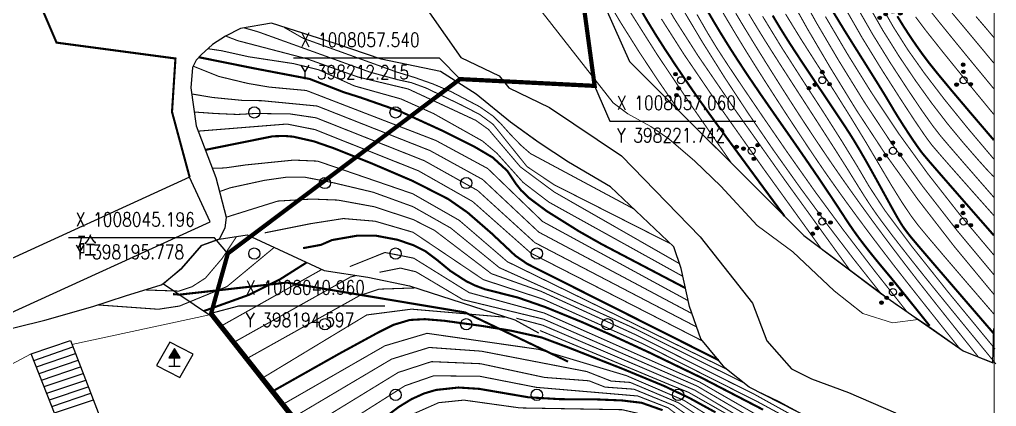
# Model space of a CAD drawing. Extents: x 396500 to 398250, y 1005980 to 1008200.
# Drawn here: x 398181 to 398250.2, y 1008034.4 to 1008061.8 of the extents above; entities that cross this region are included whole.
import ezdxf
from ezdxf.enums import TextEntityAlignment as Align

# ---------------------------------------------------------------- set-up
doc = ezdxf.new("R2010")
doc.units = 0
doc.header["$LTSCALE"] = 0.5
doc.linetypes.add('X3', pattern=[5, 4, -1])
doc.layers.get('0').update_dxf_attribs({"linetype": 'CONTINUOUS'})
doc.layers.add('ASSIST', color=7, linetype='CONTINUOUS', plot=False)
for name, color, linetype in [('DGX', 2, 'CONTINUOUS'), ('DLDW', 11, 'CONTINUOUS'), ('DLSS', 4, 'CONTINUOUS'), ('DMTZ', 3, 'CONTINUOUS'), ('JMD', 6, 'CONTINUOUS'), ('ZBTZ', 3, 'CONTINUOUS'), ('用地红线', 1, 'CONTINUOUS')]:
    doc.layers.add(name, color=color, linetype=linetype)
doc.layers.add('绘图层', color=6, linetype='CONTINUOUS', lineweight=5)
doc.styles.add('HZ', font='rs.shx', dxfattribs={"width": 0.8, "bigfont": 'hztxt.shx'})
doc.styles.add('细等线体', font='长等线体_0.TTF', dxfattribs={"width": 0.8})
doc.linetypes.add('10421', pattern='A,2,[150,AAA.SHX,S=1,R=0,X=0,Y=1],1e-11', length=2)
doc.linetypes.add('10422', pattern='A,2,[150,AAA.SHX,S=1,R=0,X=0,Y=1],2,[177,AAA.SHX,S=1,R=0,X=0,Y=0.8],1e-09', length=4)
doc.linetypes.add('1161', pattern='A,0,[149,AAA.SHX,S=0.15,R=0,X=0,Y=0],-1.6', length=1.6)
doc.linetypes.add('443', pattern='A,5,[169,AAA.SHX,S=0.83,R=0,X=0,Y=0],5', length=10)

# ---------------------------------------------------------------- blocks, each defined once
blk = doc.blocks.new('*U110')
at = {"linetype": 'Continuous'}
for points in [[(-0.25, 2.2), (-0.24, 2.12), (-0.24, 2.28)], [(-0.24, 2.28), (-0.2, 2.05), (-0.2, 2.35)], [(-0.2, 2.05), (-0.24, 2.28), (-0.24, 2.12)], [(-0.2, 2.35), (-0.15, 2), (-0.15, 2.4)], [(-0.15, 2), (-0.2, 2.35), (-0.2, 2.05)], [(-0.15, 2.4), (-0.08, 1.96), (-0.08, 2.44)], [(-0.08, 1.96), (-0.15, 2.4), (-0.15, 2)], [(-0.08, 2.44), (0, 1.95), (0, 2.45)], [(0, 1.95), (-0.08, 2.44), (-0.08, 1.96)], [(0, 2.45), (0.08, 1.96), (0.08, 2.44)], [(0.08, 1.96), (0, 2.45), (0, 1.95)], [(0.08, 2.44), (0.15, 2), (0.15, 2.4)], [(0.15, 2), (0.08, 2.44), (0.08, 1.96)], [(0.15, 2.4), (0.2, 2.05), (0.2, 2.35)], [(0.2, 2.05), (0.15, 2.4), (0.15, 2)], [(0.2, 2.35), (0.24, 2.12), (0.24, 2.28)], [(0.24, 2.12), (0.2, 2.35), (0.2, 2.05)], [(0.25, 2.2), (0.24, 2.28), (0.24, 2.12)]]:
    blk.add_solid(points, dxfattribs=at)
blk = doc.blocks.new('*U109')
at = {"linetype": 'Continuous'}
for points in [[(-0.2, 1.35), (-0.15, 1), (-0.15, 1.4)], [(-0.15, 1.4), (-0.08, 0.96), (-0.08, 1.44)], [(-0.08, 0.96), (-0.15, 1.4), (-0.15, 1)], [(-0.08, 1.44), (0, 0.95), (0, 1.45)], [(0, 0.95), (-0.08, 1.44), (-0.08, 0.96)], [(0, 1.45), (0.08, 0.96), (0.08, 1.44)], [(0.08, 0.96), (0, 1.45), (0, 0.95)], [(0.08, 1.44), (0.15, 1), (0.15, 1.4)], [(0.15, 1), (0.08, 1.44), (0.08, 0.96)], [(0.15, 1.4), (0.2, 1.05), (0.2, 1.35)], [(0.2, 1.05), (0.15, 1.4), (0.15, 1)], [(-0.25, 1.2), (-0.24, 1.12), (-0.24, 1.28)], [(-0.24, 1.28), (-0.2, 1.05), (-0.2, 1.35)], [(-0.2, 1.05), (-0.24, 1.28), (-0.24, 1.12)], [(-0.15, 1), (-0.2, 1.35), (-0.2, 1.05)], [(0.2, 1.35), (0.24, 1.12), (0.24, 1.28)], [(0.24, 1.12), (0.2, 1.35), (0.2, 1.05)], [(0.25, 1.2), (0.24, 1.28), (0.24, 1.12)]]:
    blk.add_solid(points, dxfattribs=at)
blk = doc.blocks.new('*U108')
at = {"linetype": 'Continuous'}
for points in [[(-1.25, -0.6), (-1.24, -0.68), (-1.24, -0.52)], [(-1.24, -0.52), (-1.2, -0.75), (-1.2, -0.45)], [(-1.2, -0.75), (-1.24, -0.52), (-1.24, -0.68)], [(-1.2, -0.45), (-1.15, -0.8), (-1.15, -0.4)], [(-1.15, -0.8), (-1.2, -0.45), (-1.2, -0.75)], [(-1.15, -0.4), (-1.08, -0.84), (-1.08, -0.36)], [(-1.08, -0.84), (-1.15, -0.4), (-1.15, -0.8)], [(-1.08, -0.36), (-1, -0.85), (-1, -0.35)], [(-1, -0.85), (-1.08, -0.36), (-1.08, -0.84)], [(-1, -0.35), (-0.92, -0.84), (-0.92, -0.36)], [(-0.92, -0.84), (-1, -0.35), (-1, -0.85)], [(-0.92, -0.36), (-0.85, -0.8), (-0.85, -0.4)], [(-0.85, -0.8), (-0.92, -0.36), (-0.92, -0.84)], [(-0.85, -0.4), (-0.8, -0.75), (-0.8, -0.45)], [(-0.8, -0.75), (-0.85, -0.4), (-0.85, -0.8)], [(-0.8, -0.45), (-0.76, -0.68), (-0.76, -0.52)], [(-0.76, -0.68), (-0.8, -0.45), (-0.8, -0.75)], [(-0.75, -0.6), (-0.76, -0.52), (-0.76, -0.68)]]:
    blk.add_solid(points, dxfattribs=at)
blk = doc.blocks.new('*U107')
at = {"linetype": 'Continuous'}
for points in [[(0.75, -0.6), (0.76, -0.68), (0.76, -0.52)], [(0.76, -0.52), (0.8, -0.75), (0.8, -0.45)], [(0.8, -0.75), (0.76, -0.52), (0.76, -0.68)], [(0.8, -0.45), (0.85, -0.8), (0.85, -0.4)], [(0.85, -0.8), (0.8, -0.45), (0.8, -0.75)], [(0.85, -0.4), (0.92, -0.84), (0.92, -0.36)], [(0.92, -0.84), (0.85, -0.4), (0.85, -0.8)], [(0.92, -0.36), (1, -0.85), (1, -0.35)], [(1, -0.85), (0.92, -0.36), (0.92, -0.84)], [(1, -0.35), (1.08, -0.84), (1.08, -0.36)], [(1.08, -0.84), (1, -0.35), (1, -0.85)], [(1.08, -0.36), (1.15, -0.8), (1.15, -0.4)], [(1.15, -0.8), (1.08, -0.36), (1.08, -0.84)], [(1.15, -0.4), (1.2, -0.75), (1.2, -0.45)], [(1.2, -0.75), (1.15, -0.4), (1.15, -0.8)], [(1.2, -0.45), (1.24, -0.68), (1.24, -0.52)], [(1.24, -0.68), (1.2, -0.45), (1.2, -0.75)], [(1.25, -0.6), (1.24, -0.52), (1.24, -0.68)]]:
    blk.add_solid(points, dxfattribs=at)
blk = doc.blocks.new('gc160')
for centre, radius in [((0, 2.2), 0.25), ((0, 1.2), 0.25), ((0, 0), 0.5), ((-1, -0.6), 0.25), ((1, -0.6), 0.25)]:
    blk.add_circle(centre, radius)
at = {"linetype": 'Continuous'}
for name in ['*U110', '*U109', '*U108', '*U107']:
    blk.add_blockref(name, (0, 0), dxfattribs=at)
blk = doc.blocks.new('gc326')
blk.add_circle((0, 0), 0.8)
blk = doc.blocks.new('*U117')
at = {"linetype": 'Continuous'}
for points in [[(0, 1.85), (0, 2.5), (-0.8, 1.2)], [(0, 1.85), (-0.8, 1.2), (0, 1.2)], [(0, 1.85), (0.8, 1.2), (0, 2.5)], [(0, 1.85), (0, 1.2), (0.8, 1.2)]]:
    blk.add_solid(points, dxfattribs=at)
blk = doc.blocks.new('gc025')
at = {"linetype": 'Continuous', "flags": 128}
blk.add_lwpolyline([(-0.8, 1.2), (0, 1.2), (0.8, 1.2), (0, 2.5)], close=True, dxfattribs=at)
for points in [[(-0.8, 0), (0, 0), (0.8, 0)], [(0, 0), (0, 1.2)]]:
    blk.add_lwpolyline(points, dxfattribs=at)
at = {"linetype": 'Continuous'}
blk.add_blockref('*U117', (0, 0), dxfattribs=at)

msp = doc.modelspace()

# ---------------------------------------------------------------- linework, layer by layer
at = {"layer": 'ASSIST', "linetype": '1161', "flags": 128}
for points in [[(398216.705, 1008200), (398212.651, 1008194.876), (398210.704, 1008192.98), (398209.04, 1008191.557), (398201.097, 1008184.784), (398196.587, 1008181.774), (398194.58, 1008180.802), (398187.978, 1008178.623), (398186.739, 1008177.766), (398185.526, 1008176.671), (398181.653, 1008171.569), (398180.152, 1008168.906), (398177.324, 1008166.139), (398171.417, 1008161.679), (398168.251, 1008159.176), (398160.484, 1008152.8), (398158.629, 1008151.278), (398156.078, 1008149.446), (398153.304, 1008147.532), (398151.027, 1008146.028), (398150.022, 1008145.363), (398148.582, 1008144.135), (398145.728, 1008141.519), (398144.449, 1008140.05), (398143.396, 1008138.776), (398141.09, 1008135.585), (398139.553, 1008132.764), (398138.57, 1008130.702), (398138.009, 1008129.245), (398137.855, 1008128.442), (398138.261, 1008126.37), (398139.118, 1008123.8), (398140.316, 1008122.571), (398141.629, 1008121.756), (398142.617, 1008121.535), (398144.433, 1008123.008), (398145.863, 1008118.405), (398146.667, 1008115.815), (398148.684, 1008109.323), (398148.059, 1008104.783), (398154.146, 1008101.865), (398156.766, 1008099.342), (398158.798, 1008097.643), (398160.232, 1008096.445), (398161.211, 1008095.627), (398162.435, 1008094.543), (398164.062, 1008093.083), (398172.744, 1008090.495), (398186.538, 1008086.219), (398189.009, 1008089.427), (398197.806, 1008091.264), (398207.339, 1008087.566), (398208.075, 1008081.941), (398214.2, 1008078.443), (398215.429, 1008076.239), (398216.871, 1008076.723), (398218.266, 1008077.861), (398219.14, 1008075.643), (398217.745, 1008074.505), (398216.629, 1008074.088), (398220.412, 1008067.307), (398222.536, 1008062.541), (398224.211, 1008058.784), (398226.599, 1008056.4), (398227.914, 1008055.087), (398228.297, 1008054.705), (398229.691, 1008053.313), (398230.39, 1008052.616), (398231.171, 1008051.836), (398236.561, 1008046.456), (398241.976, 1008042.394), (398244.633, 1008040.525), (398247.818, 1008038.295), (398249.935, 1008037.459), (398250, 1008039.876)], [(398250, 1008029.204), (398250, 1008029.204), (398247.439, 1008030.64), (398246.136, 1008031.353), (398245.174, 1008031.842), (398243.374, 1008032.507), (398241.734, 1008032.765), (398240.545, 1008032.871), (398238.665, 1008033.079), (398237.058, 1008033.492), (398232.685, 1008035.739), (398230.967, 1008037.1), (398229.25, 1008039.153), (398228.462, 1008041.432), (398227.865, 1008044.135), (398227.34, 1008045.656), (398222.859, 1008049.906), (398219.879, 1008051.666), (398217.808, 1008053.028), (398215.791, 1008054.496), (398213.346, 1008056.482), (398210.823, 1008058.071), (398206.62, 1008058.955), (398203.368, 1008060.059), (398198.873, 1008061.49), (398196.678, 1008061.13), (398195.617, 1008060.59), (398194.682, 1008059.995), (398193.893, 1008059.259), (398193.543, 1008058.891), (398193.278, 1008058.358), (398193.162, 1008056.925), (398193.534, 1008054.236), (398194.937, 1008050.574), (398195.654, 1008047.758), (398195.553, 1008046.991), (398195.152, 1008046.2), (398193.901, 1008045.77), (398192.505, 1008044.14), (398191.229, 1008043.037), (398194.485, 1008040.838), (398203.25, 1008029.709), (398203.05, 1008026.98), (398198.84, 1008019.837), (398184.878, 1008014.428), (398179.909, 1008015.305), (398175.878, 1008017.179), (398174.009, 1008018.592), (398173.959, 1008033.883), (398173.937, 1008038.445), (398164.448, 1008036.402), (398162.815, 1008035.79), (398161.396, 1008034.12), (398158.745, 1008031.52), (398153.078, 1008025.174), (398148.398, 1008020.817), (398140.796, 1008013.669), (398134.18, 1008009.874), (398130.27, 1008006.914), (398128.683, 1008005.608), (398125.65, 1008005.655), (398121.828, 1008007.46), (398116.376, 1008010.023), (398113.44, 1008011.324), (398111.332, 1008011.876), (398110.067, 1008011.791), (398108.917, 1008011.365), (398106.156, 1008007.471), (398104.47, 1008004.014), (398102.859, 1008001.62), (398102.651, 1008001.311), (398111.848, 1008000.848), (398118.342, 1008000)]]:
    msp.add_lwpolyline(points, dxfattribs=at)
at = {"layer": 'ASSIST', "linetype": 'Continuous', "flags": 128}
msp.add_lwpolyline([(398184.696, 1008030.885), (398181.861, 1008038.091), (398184.634, 1008039.044), (398187.426, 1008031.783)], close=True, dxfattribs=at)
at = {"layer": 'DGX', "linetype": 'Continuous', "const_width": 0.075, "flags": 128}
for points in [[(398227.734, 1008055.267), (398226.271, 1008057.378), (398224.892, 1008059.462), (398223.598, 1008061.519), (398222.389, 1008063.549), (398221.243, 1008065.762), (398220.138, 1008068.367), (398219.075, 1008071.365), (398218.053, 1008074.756)], [(398231.459, 1008051.549), (398228.543, 1008055.734), (398226.177, 1008059.259), (398224.362, 1008062.125), (398223.096, 1008064.332), (398222.171, 1008066.147), (398221.378, 1008067.839), (398220.716, 1008069.407), (398220.185, 1008070.852), (398219.748, 1008072.169), (398219.368, 1008073.358), (398219.044, 1008074.417), (398218.777, 1008075.346)], [(398239.805, 1008044.022), (398235.264, 1008050.307), (398231.685, 1008055.36), (398229.068, 1008059.18), (398227.412, 1008061.768), (398226.324, 1008063.614)], [(398241.976, 1008042.394), (398240.06, 1008044.817), (398238.161, 1008047.309), (398236.276, 1008049.869), (398234.407, 1008052.497), (398232.606, 1008055.125), (398230.925, 1008057.681), (398229.364, 1008060.167), (398227.923, 1008062.583)], [(398237.767, 1008045.551), (398233.713, 1008051.17), (398230.478, 1008055.751), (398228.063, 1008059.295), (398226.467, 1008061.801)], [(398243.873, 1008041.037), (398241.556, 1008043.965), (398239.364, 1008046.832), (398237.299, 1008049.639), (398235.36, 1008052.386), (398233.644, 1008054.881), (398232.248, 1008056.931), (398231.172, 1008058.536), (398230.416, 1008059.696), (398229.759, 1008060.772), (398228.98, 1008062.125)], [(398250.091, 1008038.426), (398246.749, 1008042.48), (398244.148, 1008045.75), (398242.289, 1008048.237), (398241.172, 1008049.94), (398240.32, 1008051.391), (398239.256, 1008053.121), (398237.981, 1008055.13), (398236.494, 1008057.419), (398234.982, 1008059.775), (398233.63, 1008061.987)]]:
    msp.add_lwpolyline(points, dxfattribs=at)
for points, elevation in [([(398236.061, 1008064.021), (398237.435, 1008061.541), (398239.007, 1008058.869), (398240.775, 1008056.003), (398242.755, 1008053.009), (398244.958, 1008049.953), (398247.385, 1008046.834), (398250, 1008043.694)], 31.5), ([(398235.377, 1008063.655), (398236.803, 1008061.103), (398238.429, 1008058.341), (398240.256, 1008055.367), (398242.312, 1008052.238), (398244.628, 1008049.01), (398247.202, 1008045.685), (398250, 1008042.304)], 31), ([(398250, 1008051.877), (398248.133, 1008054.085), (398246.477, 1008056.132), (398245.072, 1008057.973), (398243.915, 1008059.609), (398242.883, 1008061.235), (398241.851, 1008063.045)], 34.5), ([(398250, 1008047.881), (398248.354, 1008049.737), (398247.044, 1008051.22), (398246.128, 1008052.267), (398245.606, 1008052.877), (398245.142, 1008053.504), (398244.399, 1008054.598), (398243.378, 1008056.159), (398242.078, 1008058.189), (398240.695, 1008060.438), (398239.422, 1008062.656)], 33), ([(398250, 1008049.172), (398248.736, 1008050.617), (398247.672, 1008051.838), (398246.843, 1008052.797), (398246.249, 1008053.493), (398245.67, 1008054.24), (398244.883, 1008055.35), (398243.89, 1008056.824), (398242.69, 1008058.662), (398241.424, 1008060.703), (398240.232, 1008062.786)], 33.5), ([(398250, 1008050.64), (398249.93, 1008050.691), (398249.5, 1008051.141), (398248.802, 1008051.921), (398247.836, 1008053.032), (398246.729, 1008054.369), (398245.604, 1008055.833), (398244.462, 1008057.422), (398243.303, 1008059.136), (398242.154, 1008060.969), (398241.042, 1008062.916)], 34), ([(398245.336, 1008062.57), (398246.134, 1008061.574), (398247.183, 1008060.282), (398248.483, 1008058.695), (398250, 1008056.854)], 36), ([(398235.254, 1008062.15), (398236.313, 1008060.423), (398237.529, 1008058.517), (398238.774, 1008056.578), (398239.919, 1008054.75), (398240.966, 1008053.035), (398241.913, 1008051.431), (398242.758, 1008050.004), (398243.496, 1008048.818), (398244.129, 1008047.874), (398244.655, 1008047.172), (398245.346, 1008046.342), (398246.473, 1008045.015), (398248.036, 1008043.191), (398250, 1008040.912)], 30.5), ([(398238.08, 1008061.961), (398239.612, 1008059.356), (398241.345, 1008056.568), (398243.263, 1008053.687), (398245.351, 1008050.806), (398247.608, 1008047.925), (398250, 1008045.085)], 32), ([(398244.463, 1008061.938), (398245.223, 1008060.931), (398246.405, 1008059.439), (398248.009, 1008057.46), (398250, 1008055.038)], 35.5), ([(398247.044, 1008062.217), (398247.96, 1008061.126), (398248.957, 1008059.929), (398250, 1008058.67)], 36.5), ([(398248.737, 1008061.969), (398249.43, 1008061.164), (398250, 1008060.485)], 37), ([(398227.089, 1008045.894), (398218.863, 1008050.065), (398216.95, 1008051.349), (398214.551, 1008054.341), (398213.606, 1008055.036), (398212.284, 1008055.717), (398209.795, 1008056.913), (398208.766, 1008057.289), (398207.817, 1008057.493), (398205.829, 1008058.036), (398197.928, 1008060.884), (398196.925, 1008061.17)], 23.5), ([(398224.489, 1008048.36), (398217.198, 1008052.268), (398216.548, 1008052.832), (398215.756, 1008053.645), (398215.101, 1008054.379), (398214.551, 1008054.921), (398213.591, 1008055.592), (398211.576, 1008056.654), (398210.294, 1008057.197), (398209.011, 1008057.65), (398207.765, 1008058.028), (398201.12, 1008060.425), (398199.741, 1008061.214)], 23), ([(398227.749, 1008044.471), (398218.88, 1008049.546), (398216.483, 1008051.326), (398214.23, 1008053.973), (398213.318, 1008054.624), (398208.548, 1008056.839), (398205, 1008057.685), (398201.343, 1008058.988), (398196.477, 1008060.26), (398195.617, 1008060.59)], 24), ([(398227.989, 1008043.571), (398218.507, 1008048.826), (398216.673, 1008050.228), (398214.821, 1008052.292), (398213.806, 1008053.153), (398210.345, 1008055.096), (398208.035, 1008056.134), (398204.72, 1008057.062), (398202.215, 1008058.196), (398200.452, 1008058.633), (398197.253, 1008059.121), (398195.336, 1008059.548), (398194.358, 1008059.692)], 24.5), ([(398193.326, 1008058.455), (398195.137, 1008057.729), (398197.192, 1008057.233), (398198.71, 1008056.974), (398201.334, 1008056.733), (398210.503, 1008053.193), (398214.174, 1008051.207), (398218.057, 1008047.456), (398228.371, 1008041.846)], 25.5), ([(398193.222, 1008056.488), (398194.705, 1008056.239), (398196.91, 1008056.021), (398198.143, 1008056.014), (398202.099, 1008055.633), (398210.094, 1008052.476), (398213.818, 1008050.429), (398217.786, 1008046.706), (398228.633, 1008040.936)], 26), ([(398193.399, 1008055.209), (398194.891, 1008055.104), (398196.443, 1008055.037), (398197.797, 1008055.106), (398200.196, 1008055.071), (398202.024, 1008054.799), (398209.686, 1008051.76), (398213.461, 1008049.65), (398217.514, 1008045.957), (398228.96, 1008039.991)], 26.5), ([(398193.679, 1008053.855), (398199.959, 1008054.359), (398201.95, 1008053.964), (398209.277, 1008051.043), (398213.105, 1008048.872), (398217.243, 1008045.207), (398229.381, 1008038.997)], 27), ([(398231.094, 1008036.999), (398215.565, 1008044.609), (398212.15, 1008047.545), (398208.872, 1008049.418), (398202.132, 1008051.733), (398200.435, 1008051.805), (398197.056, 1008051.465), (398195.643, 1008051.26), (398195.11, 1008051.227), (398194.681, 1008051.241)], 28), ([(398232.322, 1008036.027), (398224.296, 1008040.009), (398214.998, 1008044.187), (398211.552, 1008046.997), (398208.877, 1008048.51), (398206.063, 1008049.531), (398203.186, 1008050.214), (398201.224, 1008050.594), (398199.895, 1008050.59), (398198.378, 1008050.374), (398195.94, 1008049.843), (398195.191, 1008049.576)], 28.5), ([(398250.019, 1008021.538), (398248.179, 1008023.993), (398245.855, 1008025.64), (398238.254, 1008032.34), (398233.074, 1008035.209), (398231.33, 1008036.079), (398224.727, 1008039.402), (398217.952, 1008042.513), (398214.43, 1008043.764), (398210.402, 1008046.833), (398208.881, 1008047.603), (398206.132, 1008048.505), (398203.569, 1008048.974), (398201.723, 1008049.046), (398199.32, 1008048.905), (398195.654, 1008047.758)], 29), ([(398250.028, 1008020.269), (398249.301, 1008021.601), (398247.575, 1008023.541), (398238.099, 1008031.84), (398236.349, 1008033.029), (398233.31, 1008034.678), (398225.157, 1008038.796), (398218.092, 1008041.959), (398213.863, 1008043.342), (398208.886, 1008046.695), (398206.2, 1008047.478), (398203.957, 1008047.667), (398201.659, 1008047.308), (398198.387, 1008046.654)], 29.5), ([(398196.392, 1008046.39), (398195.376, 1008044.849), (398194.191, 1008043.452), (398193.226, 1008042.832), (398192.316, 1008042.53), (398190.017, 1008042.607)], 29), ([(398186.565, 1008041.552), (398190.853, 1008041.245), (398192.35, 1008041.471), (398195.72, 1008042.855), (398199.054, 1008045.62)], 29.5), ([(398250.037, 1008017.427), (398249.21, 1008019.44), (398247.764, 1008021.455), (398242.776, 1008026.3), (398236.085, 1008032.119), (398229.178, 1008036.087), (398218.18, 1008040.974), (398212.856, 1008042.422), (398208.934, 1008044.862), (398206.897, 1008045.264), (398204.411, 1008044.267)], 30.5), ([(398202.428, 1008044.061), (398195.161, 1008039.979)], 30.5), ([(398204.888, 1008043.641), (398204.463, 1008043.528), (398196.068, 1008038.828)], 31), ([(398250.037, 1008015.855), (398249.098, 1008018.363), (398247.996, 1008020.185), (398242.153, 1008026.127), (398235.451, 1008032.024), (398228.999, 1008035.804), (398218.128, 1008040.544), (398212.417, 1008041.924), (398209.089, 1008043.899), (398207.985, 1008044.16), (398206.512, 1008043.865)], 31), ([(398209.081, 1008042.756), (398206.487, 1008042.669), (398205.117, 1008042.219), (398196.978, 1008037.672)], 31.5), ([(398215.397, 1008040.682), (398208.779, 1008041.252), (398205.613, 1008040.843), (398198.073, 1008036.281)], 32), ([(398250.037, 1008014.282), (398248.629, 1008018.046), (398246.324, 1008021.281), (398234.816, 1008031.93), (398228.821, 1008035.52), (398218.076, 1008040.113), (398216.2, 1008040.609)], 31.5), ([(398199.533, 1008034.429), (398206.897, 1008038.659), (398209.878, 1008039.541), (398217.789, 1008038.404), (398223.989, 1008036.545), (398228.082, 1008034.783), (398231.097, 1008032.909), (398235.424, 1008029.375), (398242.162, 1008023.07), (398245.685, 1008019.333), (398247.991, 1008015.604), (398250.037, 1008008.528)], 33), ([(398250.037, 1008012.71), (398248.159, 1008017.728), (398245.721, 1008021.057), (398234.182, 1008031.835), (398231.472, 1008033.608), (398228.388, 1008035.362), (398226.975, 1008035.936), (398217.865, 1008039.74)], 32), ([(398200.262, 1008033.503), (398207.369, 1008037.715), (398210.036, 1008038.539), (398213.712, 1008038.278), (398221.188, 1008036.834), (398222.893, 1008036.164), (398224.257, 1008036.065), (398227.699, 1008034.612), (398230.687, 1008032.625), (398236.311, 1008027.841), (398242.317, 1008022.17), (398245.564, 1008018.614), (398247.588, 1008015.358), (398248.892, 1008010.658), (398250.037, 1008006.191)], 33.5), ([(398200.992, 1008032.576), (398207.842, 1008036.772), (398210.194, 1008037.536), (398213.662, 1008037.389), (398218.2, 1008036.417), (398221.342, 1008036.18), (398222.478, 1008035.733), (398224.524, 1008035.584), (398227.317, 1008034.44), (398230.278, 1008032.342), (398236.49, 1008026.927), (398242.035, 1008021.7), (398245.198, 1008018.189), (398246.903, 1008015.737), (398247.821, 1008013.331), (398250.038, 1008003.838)], 34), ([(398201.721, 1008031.65), (398208.314, 1008035.828), (398210.352, 1008036.534), (398213.613, 1008036.499), (398217.629, 1008035.714), (398224.792, 1008035.104), (398226.934, 1008034.269), (398229.868, 1008032.058), (398239.492, 1008023.442), (398244.993, 1008017.548), (398246.64, 1008015.18), (398247.578, 1008012.59), (398250.036, 1008001.61)], 34.5), ([(398249.425, 1008000), (398249.353, 1008000.121), (398247.004, 1008010.4), (398245.716, 1008014.53), (398243.859, 1008017.224), (398240.933, 1008020.538), (398229.118, 1008031.422), (398226.453, 1008033.496), (398223.686, 1008034.133), (398216.457, 1008034.259), (398212.487, 1008034.812), (398210.705, 1008034.631), (398208.324, 1008033.578), (398203.082, 1008029.922)], 35.5)]:
    msp.add_lwpolyline(points, dxfattribs=dict(at, elevation=elevation))
at = {"layer": 'DGX', "color": 3, "linetype": 'Continuous', "lineweight": -2, "const_width": 0.15, "flags": 128}
for points in [[(398235.183, 1008047.831), (398232.867, 1008050.971), (398231.061, 1008053.431), (398229.765, 1008055.21), (398228.979, 1008056.31), (398228.438, 1008057.092), (398227.876, 1008057.917), (398227.294, 1008058.787), (398226.692, 1008059.701), (398226.084, 1008060.653), (398225.481, 1008061.638), (398224.886, 1008062.655)], [(398229.617, 1008062.564), (398230.183, 1008061.595), (398230.759, 1008060.639), (398231.346, 1008059.695), (398231.986, 1008058.701), (398232.719, 1008057.597), (398233.546, 1008056.383), (398234.467, 1008055.058), (398235.384, 1008053.747), (398236.199, 1008052.574), (398236.912, 1008051.538), (398237.524, 1008050.641), (398238.06, 1008049.845), (398238.547, 1008049.116), (398238.983, 1008048.454), (398239.37, 1008047.858), (398239.732, 1008047.308), (398240.093, 1008046.783), (398240.454, 1008046.284), (398240.814, 1008045.809), (398241.176, 1008045.35), (398241.541, 1008044.895), (398241.908, 1008044.446), (398242.279, 1008044.002), (398242.757, 1008043.426), (398243.445, 1008042.579), (398244.344, 1008041.462), (398245.453, 1008040.075)]]:
    msp.add_lwpolyline(points, dxfattribs=at)
at = {"layer": 'DGX', "linetype": 'Continuous', "const_width": 0.075}
for points in [[(398247.588, 1008038.458), (398246.087, 1008040.335), (398244.813, 1008041.939), (398243.765, 1008043.268), (398242.943, 1008044.322), (398242.247, 1008045.228), (398241.576, 1008046.111), (398240.929, 1008046.972), (398240.307, 1008047.81), (398239.709, 1008048.625), (398239.137, 1008049.418), (398238.589, 1008050.189), (398238.065, 1008050.936), (398237.514, 1008051.739), (398236.883, 1008052.676), (398236.173, 1008053.745), (398235.382, 1008054.947), (398234.575, 1008056.188), (398233.814, 1008057.372), (398233.099, 1008058.5), (398232.431, 1008059.57), (398231.781, 1008060.634), (398231.119, 1008061.742), (398230.446, 1008062.894)], [(398248.906, 1008037.865), (398247.232, 1008039.955), (398245.803, 1008041.753), (398244.621, 1008043.257), (398243.684, 1008044.468), (398242.88, 1008045.526), (398242.098, 1008046.571), (398241.337, 1008047.602), (398240.597, 1008048.62), (398239.878, 1008049.625), (398239.18, 1008050.616), (398238.503, 1008051.594), (398237.848, 1008052.559), (398237.214, 1008053.506), (398236.602, 1008054.431), (398236.012, 1008055.334), (398235.445, 1008056.215), (398234.9, 1008057.069), (398234.378, 1008057.894), (398233.879, 1008058.688), (398233.404, 1008059.451), (398232.951, 1008060.184), (398232.522, 1008060.886), (398232.115, 1008061.558), (398231.732, 1008062.199)], [(398250.147, 1008037.372), (398248.475, 1008039.409), (398247.084, 1008041.109), (398245.975, 1008042.472), (398245.146, 1008043.499), (398244.486, 1008044.327), (398243.88, 1008045.093), (398243.328, 1008045.798), (398242.831, 1008046.443), (398242.389, 1008047.026), (398242.002, 1008047.548), (398241.669, 1008048.008), (398241.391, 1008048.408), (398241.116, 1008048.82), (398240.795, 1008049.318), (398240.427, 1008049.903), (398240.012, 1008050.573), (398239.481, 1008051.423), (398238.767, 1008052.548), (398237.869, 1008053.946), (398236.787, 1008055.619), (398235.714, 1008057.277), (398234.841, 1008058.633), (398234.169, 1008059.685), (398233.698, 1008060.436), (398233.334, 1008061.027), (398232.983, 1008061.604), (398232.646, 1008062.166)]]:
    msp.add_lwpolyline(points, dxfattribs=at)
at = {"layer": 'DGX', "color": 3, "linetype": 'Continuous', "lineweight": -2, "const_width": 0.15, "flags": 128}
for points, elevation in [([(398238.602, 1008062.34), (398239.353, 1008061.105), (398240.246, 1008059.676), (398241.121, 1008058.285), (398241.818, 1008057.168), (398242.337, 1008056.325), (398242.677, 1008055.754), (398242.942, 1008055.306), (398243.234, 1008054.831), (398243.552, 1008054.327), (398243.897, 1008053.795), (398244.233, 1008053.289), (398244.523, 1008052.865), (398244.766, 1008052.523), (398244.963, 1008052.262), (398245.411, 1008051.732), (398246.406, 1008050.584), (398247.947, 1008048.818), (398250, 1008046.474)], 32.5), ([(398250, 1008039.52), (398247.589, 1008042.316), (398245.792, 1008044.402), (398244.646, 1008045.739), (398244.15, 1008046.327), (398243.984, 1008046.535), (398243.831, 1008046.735), (398243.688, 1008046.926), (398243.558, 1008047.108), (398243.395, 1008047.363), (398243.155, 1008047.77), (398242.84, 1008048.33), (398242.447, 1008049.043), (398242.036, 1008049.793), (398241.665, 1008050.467), (398241.333, 1008051.064), (398241.041, 1008051.583), (398240.774, 1008052.05), (398240.52, 1008052.488), (398240.278, 1008052.896), (398240.049, 1008053.275), (398239.761, 1008053.732), (398239.342, 1008054.374), (398238.793, 1008055.201), (398238.114, 1008056.214), (398237.415, 1008057.253), (398236.809, 1008058.16), (398236.296, 1008058.934), (398235.875, 1008059.575), (398235.515, 1008060.132), (398235.184, 1008060.654), (398234.883, 1008061.139), (398234.611, 1008061.589), (398234.347, 1008062.039)], 30), ([(398250, 1008053.219), (398248.351, 1008055.147), (398247.014, 1008056.727), (398246.025, 1008057.92), (398245.382, 1008058.725), (398244.918, 1008059.345), (398244.465, 1008059.982), (398244.022, 1008060.635), (398243.589, 1008061.305), (398243.169, 1008061.99)], 35), ([(398228.173, 1008042.742), (398222.232, 1008045.857), (398220.624, 1008046.769), (398218.329, 1008048.206), (398217.112, 1008049.115), (398216.534, 1008049.668), (398216.188, 1008050.102), (398215.56, 1008051.041), (398214.531, 1008051.986), (398213.256, 1008052.739), (398210.912, 1008053.91), (398207.964, 1008055.259), (398205.191, 1008056.23), (398203.972, 1008056.615), (398201.566, 1008057.551), (398197.59, 1008058.309), (398193.73, 1008059.087)], 25), ([(398194.188, 1008052.529), (398198.95, 1008053.489), (398199.772, 1008053.516), (398200.408, 1008053.463), (398201.876, 1008053.13), (398203.282, 1008052.641), (398205.926, 1008051.585), (398208.868, 1008050.326), (398211.369, 1008049.052), (398212.748, 1008048.093), (398214.45, 1008046.612), (398216.133, 1008045.031), (398216.971, 1008044.457), (398230.514, 1008037.642)], 27.5), ([(398233.664, 1008034.134), (398229.356, 1008036.37), (398225.588, 1008038.19), (398222.802, 1008039.477), (398220.825, 1008040.345), (398218.232, 1008041.405), (398216.323, 1008042.067), (398213.956, 1008042.669), (398213.295, 1008042.92), (398212.663, 1008043.223), (398211.535, 1008043.954), (398210.591, 1008044.732), (398209.758, 1008045.354), (398208.89, 1008045.787), (398207.776, 1008046.167), (398206.269, 1008046.451), (398204.956, 1008046.458), (398203.156, 1008046.145), (398202.37, 1008045.805), (398201.102, 1008045.571)], 30), ([(398194.062, 1008041.111), (398197.25, 1008042.257), (398199.496, 1008043.379), (398201.355, 1008044.557)], 30), ([(398230.294, 1008033.947), (398228.464, 1008034.954), (398226.65, 1008035.816), (398223.721, 1008037.026), (398219.913, 1008038.526), (398217.972, 1008039.252), (398215.805, 1008039.73), (398213.81, 1008040.057), (398211.101, 1008040.429), (398209.72, 1008040.543), (398208.657, 1008040.486), (398207.507, 1008040.143), (398206.424, 1008039.602), (398203.719, 1008038.129), (398198.803, 1008035.355)], 32.5), ([(398205.496, 1008032.539), (398207.882, 1008034.332), (398208.787, 1008034.885), (398209.666, 1008035.282), (398210.51, 1008035.532), (398212.096, 1008035.703), (398213.564, 1008035.61), (398217.058, 1008035.011), (398219.35, 1008034.875), (398221.65, 1008034.871), (398223.666, 1008034.788), (398225.06, 1008034.623), (398226.552, 1008034.098)], 35)]:
    msp.add_lwpolyline(points, dxfattribs=dict(at, elevation=elevation))
at = {"layer": 'DLDW', "linetype": 'Continuous', "flags": 128}
msp.add_lwpolyline([(398192.386, 1008036.407), (398193.323, 1008038.055), (398191.662, 1008038.905), (398190.725, 1008037.257)], close=True, dxfattribs=at)
at = {"layer": 'DLSS', "linetype": 'X3', "const_width": 0.15, "flags": 128}
for points in [[(398219.857, 1008037.539), (398212.568, 1008041.022), (398199.959, 1008043.134), (398192.37, 1008042.282), (398191.926, 1008042.312)], [(398191.926, 1008042.312), (398191.898, 1008042.314)]]:
    msp.add_lwpolyline(points, dxfattribs=at)
at = {"layer": 'DMTZ', "linetype": '10421', "flags": 128}
msp.add_lwpolyline([(398134.183, 1008116.566), (398133.167, 1008115.556), (398133.289, 1008113.452), (398135, 1008110.495), (398138.956, 1008104.119), (398139.488, 1008102.363), (398139.838, 1008100.142), (398139.093, 1008099.417), (398137.881, 1008098.856), (398138.014, 1008097.891), (398138.988, 1008097.154), (398139.47, 1008097.229), (398140.672, 1008097.233), (398141.128, 1008097.479), (398143.072, 1008095.542), (398149.516, 1008087.668), (398162.796, 1008080.937), (398172.809, 1008076.393), (398179.734, 1008073.783), (398182.238, 1008071.592), (398184.717, 1008070.337), (398185.382, 1008071.436), (398187.847, 1008073.801), (398190.638, 1008073.93), (398196.369, 1008072.177), (398202.141, 1008069.772), (398204.737, 1008068.182), (398207.947, 1008064.293), (398210.055, 1008062.242), (398212.26, 1008059.059), (398214.987, 1008057.767), (398215.659, 1008056.921), (398218.54, 1008055.524), (398223.652, 1008052.104), (398229.221, 1008046.362), (398232.919, 1008041.678), (398233.929, 1008039.004), (398235.676, 1008037.038), (398237.1, 1008036.326), (398239.702, 1008035.344), (398243.036, 1008033.917), (398243.226, 1008033.59), (398243.374, 1008032.507)], dxfattribs=at)
at = {"layer": 'DMTZ', "linetype": '10421', "lineweight": 0}
for points in [[(398244.633, 1008040.525), (398242.816, 1008040.283), (398240.734, 1008040.943), (398238.701, 1008042.552), (398235.776, 1008045.313), (398233.239, 1008047.174), (398230.684, 1008049.958), (398228.825, 1008051.725), (398226.995, 1008053.311), (398225.728, 1008054.185), (398224.096, 1008055.091), (398223.055, 1008055.86), (398217.604, 1008062.814), (398211.618, 1008070.883), (398208.364, 1008074.213), (398202.673, 1008078.128), (398200.589, 1008079.2), (398199.519, 1008080.008), (398192.244, 1008083.176), (398186.538, 1008086.219), (398171.228, 1008090.965)], [(398250.036, 1008037.419), (398247.818, 1008038.295), (398245.391, 1008040.015), (398243.009, 1008041.619), (398236.561, 1008046.456), (398224.211, 1008058.784), (398220.412, 1008067.307), (398214.2, 1008078.443), (398208.075, 1008081.941), (398206.266, 1008085.963), (398197.915, 1008088.558), (398189.009, 1008089.427)], [(398195.152, 1008046.2), (398195.553, 1008046.991), (398195.654, 1008047.758), (398194.937, 1008050.574), (398193.534, 1008054.236), (398193.162, 1008056.925), (398193.278, 1008058.358), (398193.543, 1008058.891), (398193.893, 1008059.259), (398194.682, 1008059.995), (398195.617, 1008060.59), (398196.678, 1008061.13), (398198.873, 1008061.49), (398203.368, 1008060.059), (398206.62, 1008058.955), (398210.823, 1008058.071), (398213.346, 1008056.482), (398215.791, 1008054.496), (398217.569, 1008053.185), (398219.879, 1008051.666), (398222.859, 1008049.906), (398227.34, 1008045.656), (398227.865, 1008044.135), (398228.462, 1008041.432), (398229.25, 1008039.153), (398230.967, 1008037.1), (398232.685, 1008035.739), (398234.797, 1008034.725), (398237.029, 1008033.499)]]:
    msp.add_lwpolyline(points, dxfattribs=at)
at = {"layer": 'DMTZ', "linetype": '10421'}
msp.add_lwpolyline([(398161.396, 1008034.12), (398162.815, 1008035.79), (398164.448, 1008036.402), (398170.502, 1008037.719), (398178.689, 1008039.449), (398182.832, 1008040.477), (398186.229, 1008041.443), (398188.532, 1008042.19), (398191.055, 1008042.985), (398191.179, 1008043.037), (398192.505, 1008044.14), (398193.901, 1008045.77), (398195.152, 1008046.2), (398197.141, 1008046.504), (398202.603, 1008043.98), (398205.688, 1008043.523), (398208.634, 1008042.901), (398216.097, 1008040.486), (398217.756, 1008039.566)], dxfattribs=at)
at = {"layer": 'DMTZ', "linetype": '10422', "lineweight": 0}
for points in [[(398174.009, 1008018.592), (398175.878, 1008017.179), (398179.909, 1008015.305), (398184.878, 1008014.428), (398198.84, 1008019.837), (398203.05, 1008026.98), (398203.25, 1008029.709), (398194.485, 1008040.838)], [(398184.731, 1008038.756), (398194.485, 1008040.838)], [(398173.959, 1008033.883), (398181.861, 1008038.091)]]:
    msp.add_lwpolyline(points, dxfattribs=at)
at = {"layer": 'JMD', "linetype": 'Continuous'}
for p, q in [((398181.861, 1008038.091), (398184.634, 1008039.044)), ((398182.044, 1008037.626), (398184.814, 1008038.575)), ((398182.227, 1008037.161), (398184.995, 1008038.106)), ((398182.41, 1008036.695), (398185.175, 1008037.637)), ((398182.593, 1008036.23), (398185.355, 1008037.168)), ((398182.776, 1008035.765), (398185.536, 1008036.699)), ((398182.959, 1008035.299), (398185.716, 1008036.231)), ((398183.143, 1008034.834), (398185.896, 1008035.762)), ((398183.326, 1008034.369), (398186.076, 1008035.293)), ((398183.509, 1008033.903), (398186.257, 1008034.824))]:
    msp.add_line(p, q, dxfattribs=at)
at = {"layer": 'JMD', "color": 6, "linetype": '443', "const_width": 0.15, "flags": 128}
msp.add_lwpolyline([(398193.071, 1008050.597), (398191.824, 1008055.217), (398192.068, 1008059), (398183.651, 1008060.122), (398180.474, 1008067.535), (398173.997, 1008063.257)], dxfattribs=at)
at = {"layer": 'JMD', "linetype": 'Continuous', "flags": 128}
msp.add_lwpolyline([(398194.516, 1008047.432), (398193.071, 1008050.597), (398178.722, 1008044.046), (398180.167, 1008040.881)], close=True, dxfattribs=at)
for points in [[(398184.634, 1008039.044), (398187.426, 1008031.783)], [(398184.696, 1008030.885), (398181.861, 1008038.091)]]:
    msp.add_lwpolyline(points, dxfattribs=at)
at = {"layer": '用地红线', "linetype": 'Continuous', "const_width": 0.3, "flags": 128}
msp.add_lwpolyline([(398036.822, 1008019.633), (398116.107, 1008119.268), (398148.854, 1008119.581), (398154, 1008103.5), (398167.444, 1008093.026), (398200, 1008092), (398218, 1008084.5), (398221.742, 1008057.06), (398212.215, 1008057.54), (398195.778, 1008045.196), (398194.596, 1008040.96), (398203.34, 1008029.936)], dxfattribs=at)
at = {"layer": '用地红线', "linetype": 'Continuous', "flags": 128}
for points in [[(398212.215, 1008057.54), (398210.752, 1008059.024), (398200.419, 1008059.024)], [(398221.742, 1008057.06), (398222.815, 1008054.562), (398233.148, 1008054.562)], [(398195.778, 1008045.196), (398194.835, 1008046.302), (398184.502, 1008046.302)], [(398194.596, 1008040.96), (398196.546, 1008041.488), (398206.879, 1008041.488)]]:
    msp.add_lwpolyline(points, dxfattribs=at)
at = {"layer": '绘图层', "linetype": 'Continuous', "flags": 128}
msp.add_lwpolyline([(397850.03, 1008199.993), (397850.03, 1007799.993), (398250.03, 1007799.993), (398250.03, 1008199.993)], close=True, dxfattribs=at)

# ---------------------------------------------------------------- block references
at = {"layer": 'DLDW', "linetype": 'Continuous', "xscale": 0.5, "yscale": 0.5}
msp.add_blockref('gc025', (398192.002, 1008037.212), dxfattribs=at)
at = {"layer": 'ZBTZ', "linetype": 'Continuous', "yscale": 0.5}
for p, xscale, rotation in [((398242.855, 1008062.459), 0.500000000036539, 122.0014038459096), ((398237.855, 1008057.459), 0.4999999999900069, 120.9521774997286), ((398247.855, 1008057.459), 0.5000000000075723, 1.26346629195462), ((398227.855, 1008057.459), 0.4999999999926219, 163.2508316333208), ((398232.855, 1008052.459), 0.5000000000314976, 74.714804530549), ((398242.855, 1008052.459), 0.4999999999603069, 121.7212439339622), ((398247.855, 1008047.459), 0.5000000000098743, 3.993652143383895), ((398237.855, 1008047.459), 0.5000000000506225, 141.9257179445073), ((398242.855, 1008042.459), 0.499999999998544, 132.6474806961153)]:
    msp.add_blockref('gc160', p, dxfattribs=dict(at, xscale=xscale, rotation=rotation))
at = {"layer": 'ZBTZ', "linetype": 'Continuous', "xscale": 0.5, "yscale": 0.5}
for p in [(398197.651, 1008055.183), (398207.651, 1008055.183), (398202.651, 1008050.183), (398212.651, 1008050.183), (398197.651, 1008045.183), (398207.651, 1008045.183), (398217.651, 1008045.183), (398202.651, 1008040.183), (398212.651, 1008040.183), (398222.651, 1008040.183), (398207.651, 1008035.183), (398217.651, 1008035.183), (398227.651, 1008035.183)]:
    msp.add_blockref('gc326', p, dxfattribs=at)

# ---------------------------------------------------------------- texts
at = {"layer": 'JMD', "linetype": 'Continuous', "style": '细等线体', "width": 0.8}
msp.add_text('砼', height=1.25, dxfattribs=at).set_placement((398186.494, 1008045.739), align=Align.MIDDLE_RIGHT)
at = {"layer": '用地红线', "linetype": 'Continuous', "style": 'HZ', "width": 0.8}
for s, p in [('X 1008057.540', (398200.919, 1008059.524)), ('X 1008057.060', (398223.315, 1008055.062)), ('X 1008045.196', (398185.002, 1008046.802)), ('X 1008040.960', (398197.046, 1008041.988))]:
    msp.add_text(s, height=1, dxfattribs=at).set_placement(p, align=Align.BOTTOM_LEFT)
for s, p in [('Y 398212.215', (398200.919, 1008058.524)), ('Y 398221.742', (398223.315, 1008054.062)), ('Y 398195.778', (398185.002, 1008045.802)), ('Y 398194.597', (398197.046, 1008040.988))]:
    msp.add_text(s, height=1, dxfattribs=at).set_placement(p, align=Align.TOP_LEFT)

doc.saveas('drawing.dxf')
